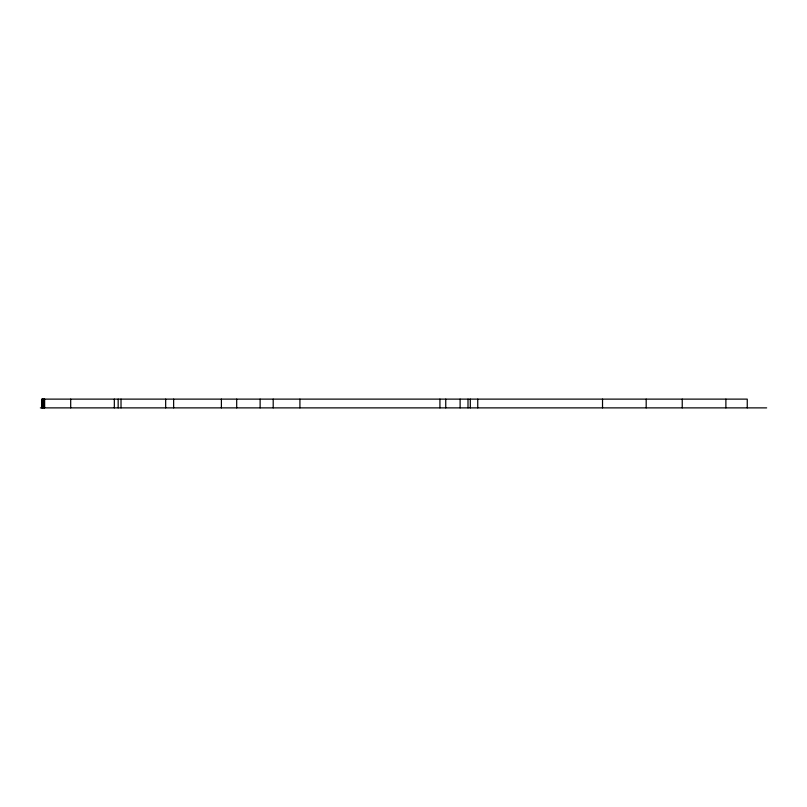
<?xml version="1.0" encoding="UTF-8"?>
<svg xmlns="http://www.w3.org/2000/svg" width="807" height="807" viewBox="0 0 807 807"><rect width="100%" height="100%" fill="white"/><g stroke="black" fill="none" stroke-linecap="round" stroke-linejoin="round"><path stroke-width="1.21" d="M40.35 407.878L766.65 407.878M747.252 407.878L747.252 399.122L41.702 399.122L41.702 407.878M725.886 399.122L725.886 407.878M682.238 399.122L682.238 407.878M646.185 399.122L646.185 407.878M602.526 399.122L602.526 407.878M477.744 399.122L477.744 407.878M470.299 399.122L470.299 407.878M467.999 399.122L467.999 407.878M460.111 399.122L460.111 407.878M445.746 399.122L445.746 407.878M439.926 399.122L439.926 407.878M299.922 399.122L299.922 407.878M273.2 399.122L273.2 407.878M260.126 399.122L260.126 407.878M236.693 399.122L236.693 407.878M221.4 399.122L221.4 407.878M173.636 399.122L173.636 407.878M165.667 399.122L165.667 407.878M121.02 399.122L121.02 407.878M118.165 399.122L118.165 407.878M114.332 399.122L114.332 407.878M70.693 399.122L70.693 407.878M44.637 399.122L44.637 407.878M44.022 399.122L44.022 407.878M43.82 399.122L43.82 407.878M42.66 399.122L42.66 407.878M42.388 399.122L42.438 407.878M42.257 399.122L42.257 407.878"/></g></svg>
